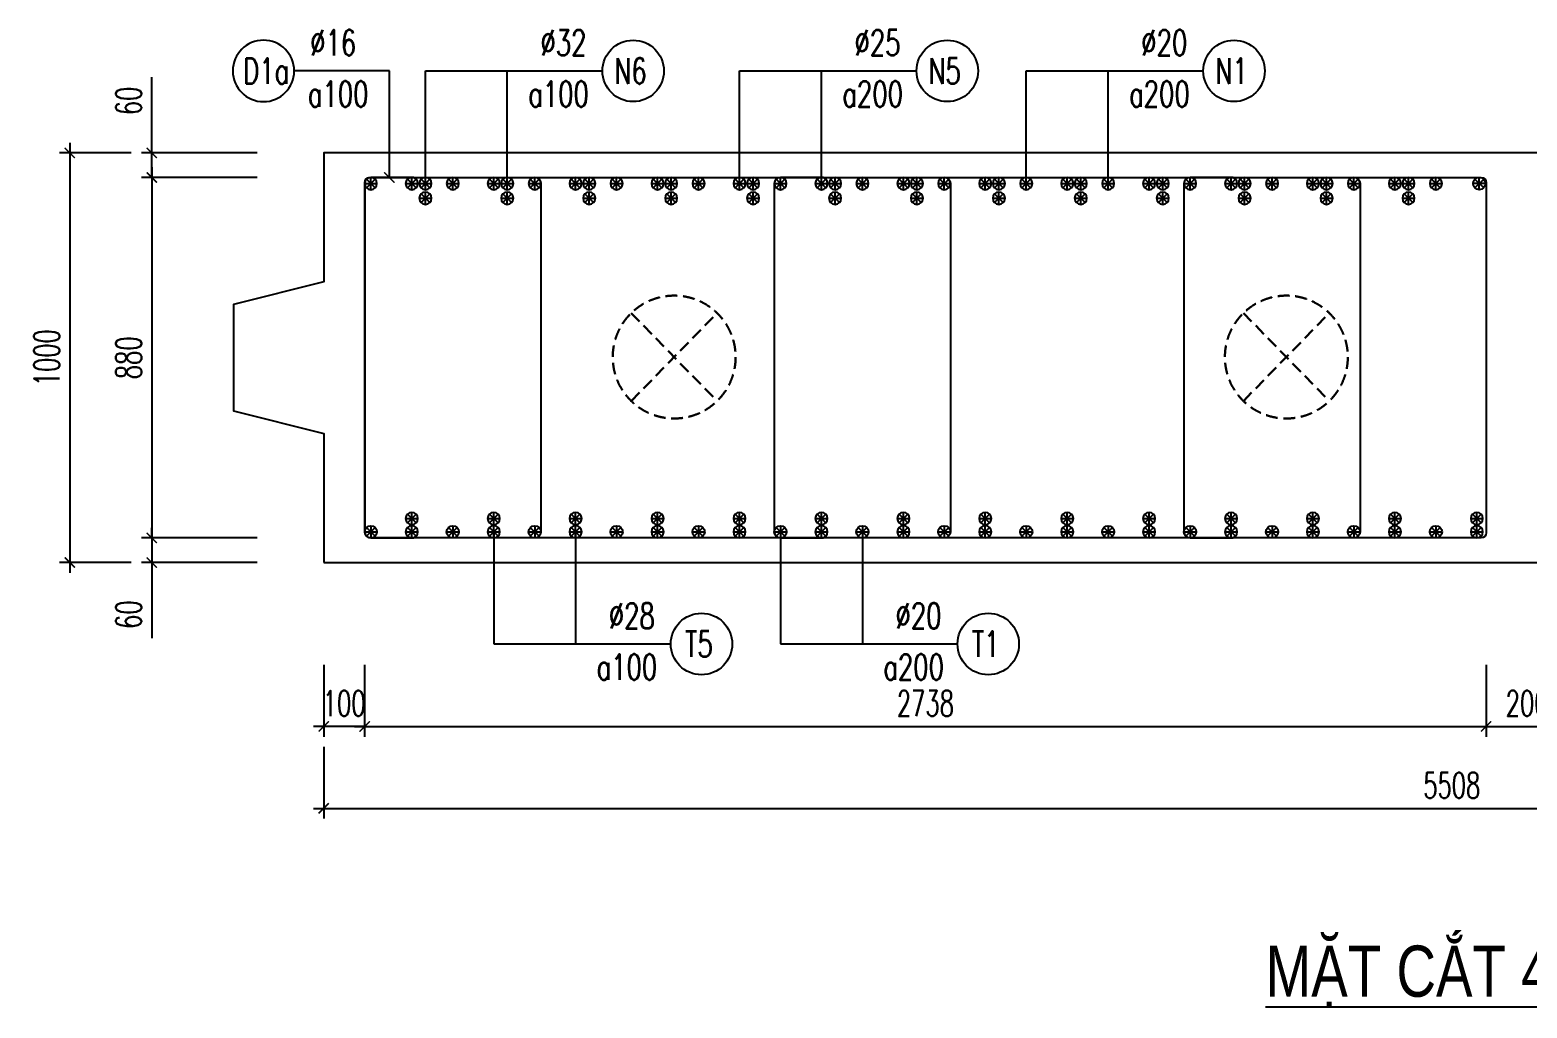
# Model space of a CAD drawing. Header units: millimetres. Extents: x -143483 to 1166745, y -1448440 to -1202244.
# Drawn here: x 269233 to 283852, y -1245921 to -1236370 of the extents above; entities that cross this region are included whole.
import ezdxf
from ezdxf.enums import TextEntityAlignment as Align

# ---------------------------------------------------------------- set-up
doc = ezdxf.new("R2010")
doc.units = ezdxf.units.MM
doc.header["$LTSCALE"] = 30
doc.header["$PDMODE"] = 3
doc.linetypes.add('DASHED', pattern=[19.05, 12.7, -6.35])
doc.layers.get('0').update_dxf_attribs({"lineweight": 9})
doc.layers.get('Defpoints').update_dxf_attribs({"lineweight": 9})
for name, color, linetype in [('ccu11-Cotthep', 9, 'Continuous'), ('ccu11-Dim', 8, 'Continuous'), ('ccu11-Text', 31, 'Continuous'), ('ccu11-Thay', 7, 'Continuous'), ('ccu11-Thep', 4, 'Continuous'), ('ccu11-Thep doc', 4, 'Continuous'), ('ccu11-Thepdai', 6, 'Continuous')]:
    doc.layers.add(name, color=color, linetype=linetype)
doc.layers.add('ccu11-Khuat', color=9, linetype='DASHED', lineweight=30)
doc.layers.add('Vicom_thep doc', color=1, linetype='Continuous', lineweight=35)
doc.styles.add('ccu11-dim', font='vnsimli.shx', dxfattribs={"width": 0.65, "bigfont": 'bigfont.shx'})
doc.styles.add('ccu11-VnAvH-B', font='VHAVANB.TTF')
doc.styles.add('ccu11-vnsimple', font='vnsimple.shx', dxfattribs={"bigfont": 'bigfont.shx'})
doc.styles.add('ccu11_simli', font='vnsimli.shx', dxfattribs={"width": 0.8})
doc.dimstyles.new('ccu11-100', dxfattribs={"dimscale": 100, "dimtxt": 2.5, "dimasz": 1, "dimexe": 1, "dimexo": 2, "dimgap": 1, "dimtad": 1, "dimdec": 0, "dimdsep": 46, "dimtxsty": 'ccu11-dim', "dimblk": 'ARCHTICK', "dimcen": -1, "dimdle": 1, "dimclrd": 256, "dimclre": 256, "dimclrt": 3, "dimadec": 0, "dimazin": 2, "dimtfac": 0.1, "dimtdec": 0, "dimtmove": 0, "dimatfit": 1, "dimldrblk": 'ARCHTICK', "dimfxl": 0, "dimtvp": 0.833333, "dimtolj": 1, "dimtzin": 12, "dimarcsym": 0})
doc.dimstyles.new('ccu11-100x4', dxfattribs={"dimscale": 100, "dimtxt": 2.5, "dimasz": 1, "dimexe": 1, "dimexo": 2, "dimgap": 1, "dimtad": 1, "dimdec": 0, "dimlfac": 0.25, "dimdsep": 46, "dimtxsty": 'ccu11-dim', "dimblk": 'ARCHTICK', "dimcen": -1, "dimdle": 1, "dimclrd": 256, "dimclre": 256, "dimclrt": 3, "dimadec": 0, "dimazin": 2, "dimtfac": 0.1, "dimtdec": 0, "dimtmove": 0, "dimatfit": 1, "dimldrblk": 'ARCHTICK', "dimfxl": 0, "dimtvp": 0.833333, "dimtolj": 1, "dimtzin": 12, "dimarcsym": 0})

# ---------------------------------------------------------------- blocks, each defined once
blk = doc.blocks.new('_ARCHTICK')
at = {"color": 0, "linetype": 'ByBlock', "const_width": 0.15}
blk.add_lwpolyline([(-0.5, -0.5), (0.5, 0.5)], dxfattribs=at)
blk = doc.blocks.new('*D2625')
at = {"layer": 'ccu11-Dim', "linetype": 'ByBlock', "lineweight": -2, "ltscale": 30, "transparency": 16777216}
for p, q in [((283452, -1242571), (283452, -1243271)), ((284252, -1242571), (284252, -1243271)), ((283352, -1243171), (284352, -1243171))]:
    blk.add_line(p, q, dxfattribs=at)
at = {"layer": 'Defpoints', "color": 0, "linetype": 'ByBlock', "ltscale": 30, "transparency": 16777216}
for p in [(283452, -1242371), (284252, -1242371), (284252, -1243171)]:
    blk.add_point(p, dxfattribs=at)
at = {"layer": 'ccu11-Dim', "linetype": 'ByBlock', "lineweight": -2, "ltscale": 30, "transparency": 16777216, "xscale": 100, "yscale": 100, "zscale": 100, "rotation": 180}
blk.add_blockref('_ARCHTICK', (283452, -1243171), dxfattribs=at)
at = {"layer": 'ccu11-Dim', "linetype": 'ByBlock', "lineweight": -2, "ltscale": 30, "transparency": 16777216, "xscale": 100, "yscale": 100, "zscale": 100}
blk.add_blockref('_ARCHTICK', (284252, -1243171), dxfattribs=at)
at = {"layer": 'ccu11-Dim', "color": 3, "linetype": 'ByBlock', "ltscale": 30, "transparency": 16777216, "insert": (283852, -1242946), "char_height": 250, "attachment_point": 5, "style": 'ccu11-dim'}
blk.add_mtext('\\A1;200', dxfattribs=at)
blk = doc.blocks.new('SHD')
at = {"layer": 'ccu11-Cotthep'}
blk.add_circle((300, 0), 300, dxfattribs=at)
at = {"layer": 'ccu11-Cotthep', "color": 31, "style": 'ccu11_simli', "width": 0.8}
blk.add_attdef('DK', text='', height=250, dxfattribs=at).set_placement((-101, 65), align=Align.BOTTOM_RIGHT)
blk.add_attdef('KH', text='', height=250, dxfattribs=at).set_placement((300, 0), align=Align.MIDDLE)
blk.add_attdef('KC', text='', height=250, dxfattribs=at).set_placement((-101, -142), align=Align.TOP_RIGHT)
blk = doc.blocks.new('ccu11_block_thep')
at = {"layer": 'ccu11-Thep', "color": 3}
for p, q in [((-0.4, 0), (0.4, 0)), ((-0.283, 0.283), (0.283, -0.283)), ((0.283, 0.283), (-0.283, -0.283)), ((0, 0.4), (0, -0.4))]:
    blk.add_line(p, q, dxfattribs=at)
at = {"layer": 'ccu11-Thep', "color": 1, "const_width": 0.0667}
blk.add_lwpolyline([(-0.4, 0, 1), (0.4, 0, 1), (-0.4, 0, 1)], format="xyb", dxfattribs=at)
at = {"layer": 'ccu11-Thep', "color": 1}
blk.add_circle((0, 0), 0.4, dxfattribs=at)
blk = doc.blocks.new('*U1403')
at = {"layer": 'Vicom_thep doc', "xscale": -150, "yscale": 150, "zscale": 150, "rotation": 180}
blk.add_blockref('ccu11_block_thep', (0, 0), dxfattribs=at)
blk = doc.blocks.new('*U1404')
at = {"layer": 'ccu11-Thep doc', "color": 0, "linetype": 'ByBlock', "lineweight": -2, "transparency": 16777216}
for p in [(0, 0), (800, 0), (1600, 0), (2400, 0), (3200, 0), (4000, 0), (4800, 0), (5600, 0), (6400, 0), (7200, 0), (8000, 0), (8800, 0), (9600, 0)]:
    blk.add_blockref('*U1403', p, dxfattribs=at)
blk = doc.blocks.new('*U1435')
at = {"layer": 'Vicom_thep doc', "xscale": -150, "yscale": 150, "zscale": 150, "rotation": 180}
blk.add_blockref('ccu11_block_thep', (0, 0), dxfattribs=at)
blk = doc.blocks.new('*U1436')
at = {"layer": 'ccu11-Thep doc', "color": 0, "linetype": 'ByBlock', "lineweight": -2, "transparency": 16777216}
for p in [(0, 0), (800, 0), (1600, 0), (2400, 0), (3200, 0), (4000, 0), (4800, 0), (5600, 0), (6400, 0), (7200, 0), (8000, 0), (8800, 0), (9600, 0), (10400, 0)]:
    blk.add_blockref('*U1435', p, dxfattribs=at)
blk = doc.blocks.new('*U1439')
at = {"layer": 'Vicom_thep doc', "xscale": -150, "yscale": 150, "zscale": 150, "rotation": 180}
blk.add_blockref('ccu11_block_thep', (0, 0), dxfattribs=at)
blk = doc.blocks.new('*U1440')
at = {"layer": 'ccu11-Thep doc', "color": 0, "linetype": 'ByBlock', "lineweight": -2, "transparency": 16777216}
for p in [(0, 0), (800, 0), (1600, 0), (2400, 0), (3200, 0), (4000, 0), (4800, 0), (5600, 0), (6400, 0), (7200, 0), (8000, 0), (8800, 0), (9600, 0)]:
    blk.add_blockref('*U1439', p, dxfattribs=at)
blk = doc.blocks.new('*U1471')
at = {"layer": 'Vicom_thep doc', "xscale": -150, "yscale": 150, "zscale": 150, "rotation": 180}
blk.add_blockref('ccu11_block_thep', (0, 0), dxfattribs=at)
blk = doc.blocks.new('*U1472')
at = {"layer": 'ccu11-Thep doc', "color": 0, "linetype": 'ByBlock', "lineweight": -2, "transparency": 16777216}
for p in [(0, 0), (800, 0), (1600, 0), (2400, 0), (3200, 0), (4000, 0), (4800, 0), (5600, 0), (6400, 0), (7200, 0), (8000, 0), (8800, 0), (9600, 0)]:
    blk.add_blockref('*U1471', p, dxfattribs=at)
blk = doc.blocks.new('*U1483')
at = {"layer": 'Vicom_thep doc', "xscale": -150, "yscale": 150, "zscale": 150, "rotation": 180}
blk.add_blockref('ccu11_block_thep', (0, 0), dxfattribs=at)
blk = doc.blocks.new('*U1484')
at = {"layer": 'ccu11-Thep doc', "color": 0, "linetype": 'ByBlock', "lineweight": -2, "transparency": 16777216}
for p in [(0, 0), (800, 0), (1600, 0), (2400, 0), (3200, 0), (4000, 0), (4800, 0), (5600, 0), (6400, 0), (7200, 0), (8000, 0), (8800, 0), (9600, 0), (10400, 0)]:
    blk.add_blockref('*U1483', p, dxfattribs=at)
blk = doc.blocks.new('*D2473')
at = {"layer": 'ccu11-Dim', "linetype": 'ByBlock', "lineweight": -2, "ltscale": 30, "transparency": 16777216}
for p, q in [((270422, -1237571), (270422, -1236831)), ((271450, -1237571), (270322, -1237571)), ((270422, -1237811), (270422, -1237571)), ((271450, -1237811), (270322, -1237811)), ((270422, -1237811), (270422, -1237911))]:
    blk.add_line(p, q, dxfattribs=at)
at = {"layer": 'Defpoints', "color": 0, "linetype": 'ByBlock', "ltscale": 30, "transparency": 16777216}
for p in [(271650, -1237571), (270422, -1237811), (271650, -1237811)]:
    blk.add_point(p, dxfattribs=at)
at = {"layer": 'ccu11-Dim', "linetype": 'ByBlock', "lineweight": -2, "ltscale": 30, "transparency": 16777216, "xscale": 100, "yscale": 100, "zscale": 100}
for p, rotation in [((270422, -1237571), 270), ((270422, -1237811), 90)]:
    blk.add_blockref('_ARCHTICK', p, dxfattribs=dict(at, rotation=rotation))
at = {"layer": 'ccu11-Dim', "color": 3, "linetype": 'ByBlock', "ltscale": 30, "transparency": 16777216, "insert": (270197, -1237063), "char_height": 250, "attachment_point": 5, "rotation": 90, "style": 'ccu11-dim'}
blk.add_mtext('\\A1;60', dxfattribs=at)
blk = doc.blocks.new('*D2474')
at = {"layer": 'ccu11-Dim', "linetype": 'ByBlock', "lineweight": -2, "ltscale": 30, "transparency": 16777216}
for p, q in [((271450, -1237811), (270322, -1237811)), ((270422, -1237711), (270422, -1241431)), ((271450, -1241331), (270322, -1241331))]:
    blk.add_line(p, q, dxfattribs=at)
at = {"layer": 'Defpoints', "color": 0, "linetype": 'ByBlock', "ltscale": 30, "transparency": 16777216}
for p in [(271650, -1237811), (270422, -1241331), (271650, -1241331)]:
    blk.add_point(p, dxfattribs=at)
at = {"layer": 'ccu11-Dim', "linetype": 'ByBlock', "lineweight": -2, "ltscale": 30, "transparency": 16777216, "xscale": 100, "yscale": 100, "zscale": 100}
for p, rotation in [((270422, -1237811), 90), ((270422, -1241331), 270)]:
    blk.add_blockref('_ARCHTICK', p, dxfattribs=dict(at, rotation=rotation))
at = {"layer": 'ccu11-Dim', "color": 3, "linetype": 'ByBlock', "ltscale": 30, "transparency": 16777216, "insert": (270197, -1239571), "char_height": 250, "attachment_point": 5, "rotation": 90, "style": 'ccu11-dim'}
blk.add_mtext('\\A1;880', dxfattribs=at)
blk = doc.blocks.new('*D2475')
at = {"layer": 'ccu11-Dim', "linetype": 'ByBlock', "lineweight": -2, "ltscale": 30, "transparency": 16777216}
for p, q in [((270422, -1241331), (270422, -1241231)), ((271450, -1241331), (270322, -1241331)), ((270422, -1241331), (270422, -1241571)), ((271450, -1241571), (270322, -1241571)), ((270422, -1241571), (270422, -1242310))]:
    blk.add_line(p, q, dxfattribs=at)
at = {"layer": 'Defpoints', "color": 0, "linetype": 'ByBlock', "ltscale": 30, "transparency": 16777216}
for p in [(270422, -1241331), (271650, -1241331), (271650, -1241571)]:
    blk.add_point(p, dxfattribs=at)
at = {"layer": 'ccu11-Dim', "linetype": 'ByBlock', "lineweight": -2, "ltscale": 30, "transparency": 16777216, "xscale": 100, "yscale": 100, "zscale": 100}
for p, rotation in [((270422, -1241331), 270), ((270422, -1241571), 90)]:
    blk.add_blockref('_ARCHTICK', p, dxfattribs=dict(at, rotation=rotation))
at = {"layer": 'ccu11-Dim', "color": 3, "linetype": 'ByBlock', "ltscale": 30, "transparency": 16777216, "insert": (270197, -1242079), "char_height": 250, "attachment_point": 5, "rotation": 90, "style": 'ccu11-dim'}
blk.add_mtext('\\A1;60', dxfattribs=at)
blk = doc.blocks.new('*D2476')
at = {"layer": 'ccu11-Dim', "linetype": 'ByBlock', "lineweight": -2, "ltscale": 30, "transparency": 16777216}
for p, q in [((269622, -1237471), (269622, -1241671)), ((270222, -1237571), (269522, -1237571)), ((270222, -1241571), (269522, -1241571))]:
    blk.add_line(p, q, dxfattribs=at)
at = {"layer": 'Defpoints', "color": 0, "linetype": 'ByBlock', "ltscale": 30, "transparency": 16777216}
for p in [(270422, -1237571), (269622, -1241571), (270422, -1241571)]:
    blk.add_point(p, dxfattribs=at)
at = {"layer": 'ccu11-Dim', "linetype": 'ByBlock', "lineweight": -2, "ltscale": 30, "transparency": 16777216, "xscale": 100, "yscale": 100, "zscale": 100}
for p, rotation in [((269622, -1237571), 90), ((269622, -1241571), 270)]:
    blk.add_blockref('_ARCHTICK', p, dxfattribs=dict(at, rotation=rotation))
at = {"layer": 'ccu11-Dim', "color": 3, "linetype": 'ByBlock', "ltscale": 30, "transparency": 16777216, "insert": (269397, -1239571), "char_height": 250, "attachment_point": 5, "rotation": 90, "style": 'ccu11-dim'}
blk.add_mtext('\\A1;1000', dxfattribs=at)
blk = doc.blocks.new('MCT')
at = {"ltscale": 0.005}
for p, q in [((-0.49, 0), (0.49, 0)), ((0.35, -0.35), (-0.35, 0.35)), ((-0.35, -0.35), (0.35, 0.35)), ((0, -0.49), (0, 0.49))]:
    blk.add_line(p, q, dxfattribs=at)
blk.add_circle((0, 0), 0.492, dxfattribs=at)
blk = doc.blocks.new('*U2070')
at = {"layer": 'ccu11-Thep doc', "xscale": -121.9200000001001, "yscale": 121.9200000001001, "zscale": 121.92, "rotation": 270}
blk.add_blockref('MCT', (0, 0), dxfattribs=at)
blk = doc.blocks.new('*U2071')
at = {"layer": 'ccu11-Thep doc', "color": 0, "linetype": 'ByBlock', "lineweight": -2, "transparency": 16777216}
for p in [(0, 0), (800, 0), (1600, 0), (2400, 0), (3200, 0), (4000, 0), (4800, 0), (5600, 0), (6400, 0), (7200, 0), (8000, 0), (8800, 0), (9600, 0), (10400, 0)]:
    blk.add_blockref('*U2070', p, dxfattribs=at)
blk = doc.blocks.new('*U2072')
at = {"layer": 'ccu11-Thep doc', "xscale": -121.9200000001001, "yscale": 121.9200000001001, "zscale": 121.92, "rotation": 270}
blk.add_blockref('MCT', (0, 0), dxfattribs=at)
blk = doc.blocks.new('*U2073')
at = {"layer": 'ccu11-Thep doc', "color": 0, "linetype": 'ByBlock', "lineweight": -2, "transparency": 16777216}
for p in [(0, 0), (800, 0), (1600, 0), (2400, 0), (3200, 0), (4000, 0), (4800, 0), (5600, 0), (6400, 0), (7200, 0), (8000, 0), (8800, 0), (9600, 0), (10400, 0)]:
    blk.add_blockref('*U2072', p, dxfattribs=at)
blk = doc.blocks.new('*D2488')
at = {"layer": 'ccu11-Dim', "linetype": 'ByBlock', "lineweight": -2, "ltscale": 30, "transparency": 16777216}
for p, q in [((272101, -1243371), (272101, -1244071)), ((294133, -1243371), (294133, -1244071)), ((272001, -1243971), (294233, -1243971))]:
    blk.add_line(p, q, dxfattribs=at)
at = {"layer": 'Defpoints', "color": 0, "linetype": 'ByBlock', "ltscale": 30, "transparency": 16777216}
for p in [(272101, -1243171), (294133, -1243171), (294133, -1243971)]:
    blk.add_point(p, dxfattribs=at)
at = {"layer": 'ccu11-Dim', "linetype": 'ByBlock', "lineweight": -2, "ltscale": 30, "transparency": 16777216, "xscale": 100, "yscale": 100, "zscale": 100, "rotation": 180}
blk.add_blockref('_ARCHTICK', (272101, -1243971), dxfattribs=at)
at = {"layer": 'ccu11-Dim', "linetype": 'ByBlock', "lineweight": -2, "ltscale": 30, "transparency": 16777216, "xscale": 100, "yscale": 100, "zscale": 100}
blk.add_blockref('_ARCHTICK', (294133, -1243971), dxfattribs=at)
at = {"layer": 'ccu11-Dim', "color": 3, "linetype": 'ByBlock', "ltscale": 30, "transparency": 16777216, "insert": (283117, -1243746), "char_height": 250, "attachment_point": 5, "style": 'ccu11-dim'}
blk.add_mtext('\\A1;5508', dxfattribs=at)
blk = doc.blocks.new('*D2489')
at = {"layer": 'ccu11-Dim', "linetype": 'ByBlock', "lineweight": -2, "ltscale": 30, "transparency": 16777216}
for p, q in [((272501, -1242571), (272501, -1243271)), ((283452, -1242571), (283452, -1243271)), ((272401, -1243171), (283552, -1243171))]:
    blk.add_line(p, q, dxfattribs=at)
at = {"layer": 'Defpoints', "color": 0, "linetype": 'ByBlock', "ltscale": 30, "transparency": 16777216}
for p in [(272501, -1242371), (283452, -1242371), (283452, -1243171)]:
    blk.add_point(p, dxfattribs=at)
at = {"layer": 'ccu11-Dim', "linetype": 'ByBlock', "lineweight": -2, "ltscale": 30, "transparency": 16777216, "xscale": 100, "yscale": 100, "zscale": 100, "rotation": 180}
blk.add_blockref('_ARCHTICK', (272501, -1243171), dxfattribs=at)
at = {"layer": 'ccu11-Dim', "linetype": 'ByBlock', "lineweight": -2, "ltscale": 30, "transparency": 16777216, "xscale": 100, "yscale": 100, "zscale": 100}
blk.add_blockref('_ARCHTICK', (283452, -1243171), dxfattribs=at)
at = {"layer": 'ccu11-Dim', "color": 3, "linetype": 'ByBlock', "ltscale": 30, "transparency": 16777216, "insert": (277977, -1242946), "char_height": 250, "attachment_point": 5, "style": 'ccu11-dim'}
blk.add_mtext('\\A1;2738', dxfattribs=at)
blk = doc.blocks.new('*D2490')
at = {"layer": 'ccu11-Dim', "linetype": 'ByBlock', "lineweight": -2, "ltscale": 30, "transparency": 16777216}
for p, q in [((272101, -1242571), (272101, -1243271)), ((272501, -1242571), (272501, -1243271)), ((272101, -1243171), (272001, -1243171)), ((272501, -1243171), (272101, -1243171)), ((272501, -1243171), (272601, -1243171))]:
    blk.add_line(p, q, dxfattribs=at)
at = {"layer": 'Defpoints', "color": 0, "linetype": 'ByBlock', "ltscale": 30, "transparency": 16777216}
for p in [(272101, -1242371), (272501, -1242371), (272101, -1243171)]:
    blk.add_point(p, dxfattribs=at)
at = {"layer": 'ccu11-Dim', "linetype": 'ByBlock', "lineweight": -2, "ltscale": 30, "transparency": 16777216, "xscale": 100, "yscale": 100, "zscale": 100}
blk.add_blockref('_ARCHTICK', (272101, -1243171), dxfattribs=at)
at = {"layer": 'ccu11-Dim', "linetype": 'ByBlock', "lineweight": -2, "ltscale": 30, "transparency": 16777216, "xscale": 100, "yscale": 100, "zscale": 100, "rotation": 180}
blk.add_blockref('_ARCHTICK', (272501, -1243171), dxfattribs=at)
at = {"layer": 'ccu11-Dim', "color": 3, "linetype": 'ByBlock', "ltscale": 30, "transparency": 16777216, "insert": (272301, -1242946), "char_height": 250, "attachment_point": 5, "style": 'ccu11-dim'}
blk.add_mtext('\\A1;100', dxfattribs=at)

msp = doc.modelspace()

# ---------------------------------------------------------------- linework, layer by layer
at = {"layer": 'ccu11-Khuat', "ltscale": 0.3}
for p, q in [((275104.44, -1239134.91), (275942.67, -1239993.61)), ((275104.44, -1239993.61), (275942.67, -1239134.91)), ((281082.34, -1239134.91), (281920.57, -1239993.61)), ((281082.34, -1239993.61), (281920.57, -1239134.91))]:
    msp.add_line(p, q, dxfattribs=at)
for centre in [(275523.55, -1239564.26), (281501.46, -1239564.26)]:
    msp.add_circle(centre, 600, dxfattribs=at)
at = {"layer": 'ccu11-Thay'}
msp.add_lwpolyline([(272101.34, -1241570.62), (294133.34, -1241570.62), (294133.34, -1240310.62), (293253.57, -1240090.62), (293253.57, -1239050.62), (294133.34, -1238830.62), (294133.34, -1237570.62), (272101.34, -1237570.62), (272101.34, -1238830.62), (271221.57, -1239050.62), (271221.57, -1240090.62), (272101.34, -1240310.62)], close=True, dxfattribs=at)
at = {"layer": 'ccu11-Thepdai'}
for points in [[(272981.34, -1237810.62), (272561.34, -1237810.62, 0.41421356), (272501.34, -1237870.62), (272501.34, -1241270.62, 0.41421356), (272561.34, -1241330.62), (272981.34, -1241330.62)], [(283403.34, -1241330.62), (272561.34, -1241330.62, -0.41421356), (272501.34, -1241270.62), (272501.34, -1237860.62, -0.41421356), (272551.34, -1237810.62), (283403.34, -1237810.62, -0.41421356), (283453.34, -1237860.62), (283453.34, -1241280.62, -0.41421356), (283403.34, -1241330.62)], [(273741.34, -1237810.62), (274161.34, -1237810.62, -0.41421356), (274221.34, -1237870.62), (274221.34, -1241270.62, -0.41421356), (274161.34, -1241330.62), (273741.34, -1241330.62)], [(276981.34, -1237810.62), (276561.34, -1237810.62, 0.41421356), (276501.34, -1237870.62), (276501.34, -1241270.62, 0.41421356), (276561.34, -1241330.62), (276981.34, -1241330.62)], [(277741.34, -1237810.62), (278161.34, -1237810.62, -0.41421356), (278221.34, -1237870.62), (278221.34, -1241270.62, -0.41421356), (278161.34, -1241330.62), (277741.34, -1241330.62)], [(280981.34, -1237810.62), (280561.34, -1237810.62, 0.41421356), (280501.34, -1237870.62), (280501.34, -1241270.62, 0.41421356), (280561.34, -1241330.62), (280981.34, -1241330.62)], [(281741.34, -1237810.62), (282161.34, -1237810.62, -0.41421356), (282221.34, -1237870.62), (282221.34, -1241270.62, -0.41421356), (282161.34, -1241330.62), (281741.34, -1241330.62)]]:
    msp.add_lwpolyline(points, format="xyb", dxfattribs=at)

# ---------------------------------------------------------------- block references
at = {"layer": 'ccu11-Cotthep'}
ref = msp.add_blockref('SHD', (271813.26, -1236770.27), dxfattribs=dict(at, xscale=-1))
ref.add_attrib('KH', 'D1a', dxfattribs={"color": 31, "height": 250, "style": 'ccu11-vnsimple', "width": 0.7}).set_placement((271538.26, -1236770.27), align=Align.MIDDLE_CENTER)
ref.add_attrib('KC', 'a100', dxfattribs={"color": 31, "height": 250, "style": 'ccu11-vnsimple', "width": 0.7}).set_placement((272241.84, -1236870.27), align=Align.TOP_CENTER)
ref.add_attrib('DK', '`16', dxfattribs={"color": 31, "height": 250, "style": 'ccu11-vnsimple', "width": 0.7}).set_placement((272194.04, -1236695.27), align=Align.BOTTOM_CENTER)
ref = msp.add_blockref('SHD', (274823, -1236770.27), dxfattribs=at)
ref.add_attrib('KH', 'N6', dxfattribs={"color": 31, "height": 250, "style": 'ccu11-vnsimple', "width": 0.7}).set_placement((275098, -1236770.27), align=Align.MIDDLE_CENTER)
ref.add_attrib('KC', 'a100', dxfattribs={"color": 31, "height": 250, "style": 'ccu11-vnsimple', "width": 0.7}).set_placement((274394.42, -1236870.27), align=Align.TOP_CENTER)
ref.add_attrib('DK', '`32', dxfattribs={"color": 31, "height": 250, "style": 'ccu11-vnsimple', "width": 0.7}).set_placement((274442.22, -1236695.27), align=Align.BOTTOM_CENTER)
ref = msp.add_blockref('SHD', (277890.34, -1236770.27), dxfattribs=at)
ref.add_attrib('KH', 'N5', dxfattribs={"color": 31, "height": 250, "style": 'ccu11-vnsimple', "width": 0.7}).set_placement((278165.34, -1236770.27), align=Align.MIDDLE_CENTER)
ref.add_attrib('KC', 'a200', dxfattribs={"color": 31, "height": 250, "style": 'ccu11-vnsimple', "width": 0.7}).set_placement((277461.76, -1236870.27), align=Align.TOP_CENTER)
ref.add_attrib('DK', '`25', dxfattribs={"color": 31, "height": 250, "style": 'ccu11-vnsimple', "width": 0.7}).set_placement((277509.56, -1236695.27), align=Align.BOTTOM_CENTER)
ref = msp.add_blockref('SHD', (280690.34, -1236770.27), dxfattribs=at)
ref.add_attrib('KH', 'N1', dxfattribs={"color": 31, "height": 250, "style": 'ccu11-vnsimple', "width": 0.7}).set_placement((280965.34, -1236770.27), align=Align.MIDDLE_CENTER)
ref.add_attrib('KC', 'a200', dxfattribs={"color": 31, "height": 250, "style": 'ccu11-vnsimple', "width": 0.7}).set_placement((280261.76, -1236870.27), align=Align.TOP_CENTER)
ref.add_attrib('DK', '`20', dxfattribs={"color": 31, "height": 250, "style": 'ccu11-vnsimple', "width": 0.7}).set_placement((280309.56, -1236695.27), align=Align.BOTTOM_CENTER)
ref = msp.add_blockref('SHD', (275490.34, -1242365.98), dxfattribs=at)
ref.add_attrib('KH', 'T5', dxfattribs={"color": 31, "height": 250, "style": 'ccu11-vnsimple', "width": 0.7}).set_placement((275765.34, -1242365.98), align=Align.MIDDLE_CENTER)
ref.add_attrib('KC', 'a100', dxfattribs={"color": 31, "height": 250, "style": 'ccu11-vnsimple', "width": 0.7}).set_placement((275061.76, -1242465.98), align=Align.TOP_CENTER)
ref.add_attrib('DK', '`28', dxfattribs={"color": 31, "height": 250, "style": 'ccu11-vnsimple', "width": 0.7}).set_placement((275109.56, -1242290.98), align=Align.BOTTOM_CENTER)
ref = msp.add_blockref('SHD', (278290.34, -1242365.98), dxfattribs=at)
ref.add_attrib('KH', 'T1', dxfattribs={"color": 31, "height": 250, "style": 'ccu11-vnsimple', "width": 0.7}).set_placement((278565.34, -1242365.98), align=Align.MIDDLE_CENTER)
ref.add_attrib('KC', 'a200', dxfattribs={"color": 31, "height": 250, "style": 'ccu11-vnsimple', "width": 0.7}).set_placement((277861.76, -1242465.98), align=Align.TOP_CENTER)
ref.add_attrib('DK', '`20', dxfattribs={"color": 31, "height": 250, "style": 'ccu11-vnsimple', "width": 0.7}).set_placement((277909.56, -1242290.98), align=Align.BOTTOM_CENTER)
at = {"layer": 'ccu11-Thep doc'}
for name, p in [('*U2071', (272561.34, -1237870.62)), ('*U1404', (272961.34, -1237870.62)), ('*U1440', (273094, -1237870.62)), ('*U1472', (273094, -1238014.04)), ('*U1484', (272961.34, -1241141.07)), ('*U1436', (272961.34, -1241270.62))]:
    msp.add_blockref(name, p, dxfattribs=at)
at = {"layer": 'ccu11-Thep doc', "xscale": 121.9200000001001, "yscale": 121.9200000001001, "zscale": 121.9200000001001, "rotation": 90.00000000000001}
msp.add_blockref('MCT', (283385.69, -1237870.62), dxfattribs=at)
at = {"layer": 'ccu11-Thep doc', "xscale": -1, "rotation": 180}
msp.add_blockref('*U2073', (272561.34, -1241270.62), dxfattribs=at)

# ---------------------------------------------------------------- texts
at = {"layer": 'ccu11-Text', "color": 4, "style": 'ccu11-VnAvH-B', "width": 0.8}
msp.add_text('%%UmÆt c¾t 4-4', height=500, dxfattribs=at).set_placement((282933.34, -1245810.43), align=Align.CENTER)

# ---------------------------------------------------------------- dimensions: what is measured, and where the dimension line sits
at = {"layer": 'ccu11-Dim', "linetype": 'ByBlock', "ltscale": 30}
for base, p1, p2, angle, picture, middle in [((270421.57, -1237810.62), (271649.97, -1237570.62), (271649.97, -1237810.62), 90, '*D2473', (270421.57, -1237062.64)), ((270421.57, -1241330.62), (271649.97, -1241570.62), (271649.97, -1241330.62), 270, '*D2475', (270421.57, -1242078.61))]:
    dim = msp.add_linear_dim(base=base, p1=p1, p2=p2, angle=angle, dimstyle='ccu11-100x4', dxfattribs=at)
    dim.commit()
    dim.dimension.update_dxf_attribs({"geometry": picture, "text_midpoint": middle, "dimtype": 160})
dim = msp.add_linear_dim(base=(269621.57, -1241570.62), p1=(270421.57, -1237570.62), p2=(270421.57, -1241570.62), angle=90, dimstyle='ccu11-100x4', dxfattribs=at)
dim.commit()
dim.dimension.update_dxf_attribs({"geometry": '*D2476', "text_midpoint": (269396.57, -1239570.62)})
dim = msp.add_linear_dim(base=(270421.57, -1241330.62), p1=(271649.97, -1237810.62), p2=(271649.97, -1241330.62), angle=90, dimstyle='ccu11-100x4', override={"dimtmove": 1}, dxfattribs=at)
dim.commit()
dim.dimension.update_dxf_attribs({"geometry": '*D2474', "text_midpoint": (270196.57, -1239570.62)})
dim = msp.add_linear_dim(base=(272101.34, -1243170.98), p1=(272501.34, -1242370.98), p2=(272101.34, -1242370.98), dimstyle='ccu11-100x4', override={"dimtix": 1}, dxfattribs=at)
dim.commit()
dim.dimension.update_dxf_attribs({"geometry": '*D2490', "text_midpoint": (272301.34, -1242945.98)})
for base, p1, p2, picture, middle in [((283451.84, -1243170.98), (272501.34, -1242370.98), (283451.84, -1242370.98), '*D2489', (277976.59, -1242945.98)), ((284251.84, -1243170.98), (283451.84, -1242370.98), (284251.84, -1242370.98), '*D2625', (283851.84, -1242945.98)), ((294133.34, -1243970.98), (272101.34, -1243170.98), (294133.34, -1243170.98), '*D2488', (283117.34, -1243745.98))]:
    dim = msp.add_linear_dim(base=base, p1=p1, p2=p2, dimstyle='ccu11-100x4', dxfattribs=at)
    dim.commit()
    dim.dimension.update_dxf_attribs({"geometry": picture, "text_midpoint": middle})

# ---------------------------------------------------------------- leaders
at = {"layer": 'ccu11-Cotthep', "linetype": 'ByBlock', "ltscale": 30}
msp.add_leader([(272742.26, -1237810.62), (272742.26, -1236770.27), (271813.26, -1236770.27)], dimstyle='ccu11-100x4', dxfattribs=at)
at = {"layer": 'ccu11-Cotthep'}
for points in [[(273094, -1237870.62), (273094, -1236770.27), (274823, -1236770.27)], [(273894, -1237870.62), (273894, -1236770.27), (274823, -1236770.27)], [(276161.34, -1237870.62), (276161.34, -1236770.27), (277890.34, -1236770.27)], [(276961.34, -1237870.62), (276961.34, -1236770.27), (277890.34, -1236770.27)], [(278961.34, -1237870.62), (278961.34, -1236770.27), (280690.34, -1236770.27)], [(279761.34, -1237870.62), (279761.34, -1236770.27), (280690.34, -1236770.27)], [(273761.34, -1241265.62), (273761.34, -1242365.98), (275490.34, -1242365.98)], [(274561.34, -1241265.62), (274561.34, -1242365.98), (275490.34, -1242365.98)], [(276561.34, -1241265.62), (276561.34, -1242365.98), (278290.34, -1242365.98)], [(277361.34, -1241265.62), (277361.34, -1242365.98), (278290.34, -1242365.98)]]:
    msp.add_leader(points, dimstyle='ccu11-100', override={"dimasz": 1.5, "dimgap": 1, "dimtad": 0, "dimldrblk": 'None', "dimfxl": 3, "dimfxlon": 1, "dimtfill": 1, "dimarcsym": 1}, dxfattribs=at)

doc.saveas('drawing.dxf')
